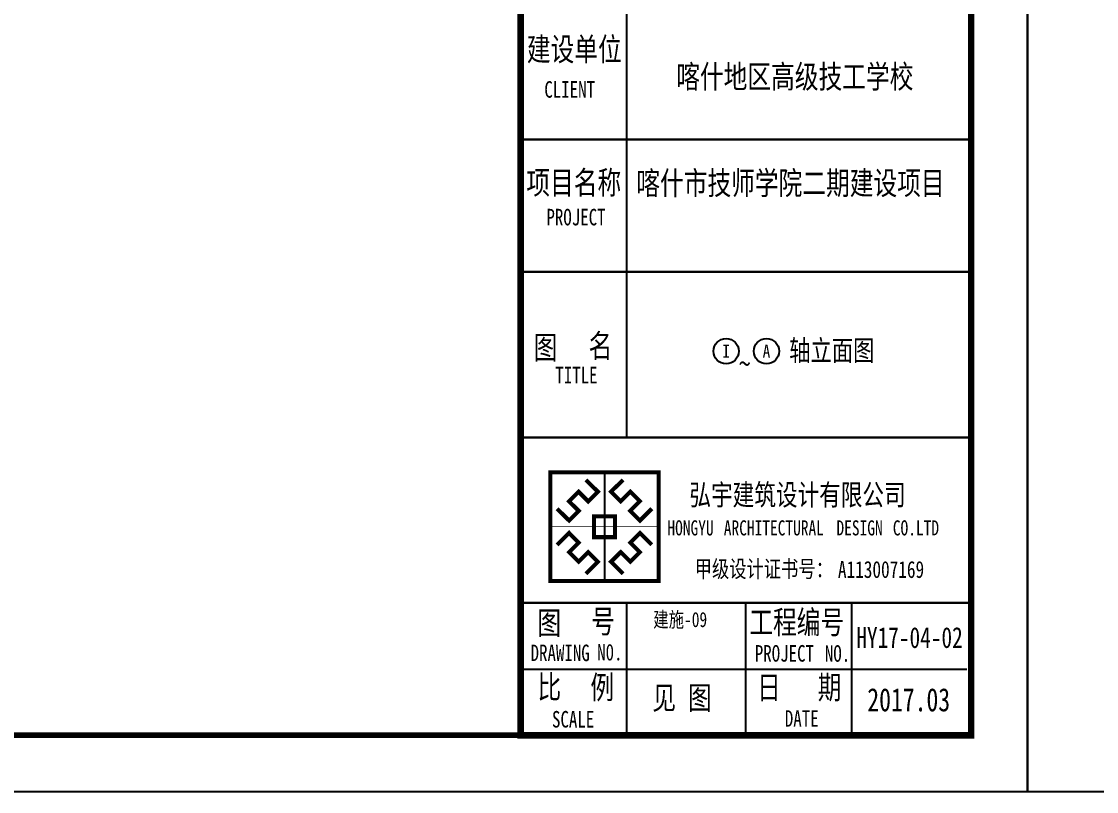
# Model space of a CAD drawing. Extents: x 39238 to 748440, y -374049 to 522939.
# Drawn here: x 461872 to 480963, y 194556 to 208240 of the extents above; entities that cross this region are included whole.
import ezdxf
from ezdxf.enums import TextEntityAlignment as Align

# ---------------------------------------------------------------- set-up
doc = ezdxf.new("R2010")
doc.units = 0
doc.header["$LTSCALE"] = 1000
doc.header["$MEASUREMENT"] = 0
for name, color, linetype in [('PUB_TEXT', 7, 'Continuous'), ('TK', 126, 'Continuous'), ('TWT_TITLE', 7, 'Continuous')]:
    doc.layers.add(name, color=color, linetype=linetype)
doc.styles.add('-宋体', font='', dxfattribs={"width": 0.8})
doc.styles.get('-宋体').set_extended_font_data('SimSun')

# ---------------------------------------------------------------- blocks, each defined once
blk = doc.blocks.new('logo')
at = {"color": 6}
blk.add_line((1004, 2011), (1004, 0), dxfattribs=at)
at = {"color": 6, "const_width": 74.6}
for points in [[(0, 2011), (2008, 2011), (2008, 0), (0, 0)], [(809, 1198), (1199, 1198), (1199, 813), (809, 813)]]:
    blk.add_lwpolyline(points, close=True, dxfattribs=at)
at = {"color": 6}
blk.add_lwpolyline([(0, 2011), (2008, 2011), (2008, 0), (0, 0)], close=True, dxfattribs=at)
for points, const_width in [([(1004, 2011), (1004, 0)], 15.2), ([(660, 1874), (883, 1654), (704, 1475), (526, 1653), (350, 1477), (528, 1299), (350, 1120), (129, 1340)], 74.6), ([(1348, 1874), (1125, 1654), (1304, 1475), (1482, 1653), (1658, 1477), (1480, 1299), (1659, 1120), (1879, 1340)], 74.6), ([(0, 1006), (2008, 1006)], 15.2), ([(660, 137), (883, 357), (704, 536), (526, 358), (350, 534), (528, 712), (350, 891), (129, 671)], 74.6), ([(1348, 137), (1125, 357), (1304, 536), (1482, 358), (1658, 534), (1480, 712), (1659, 891), (1879, 671)], 74.6)]:
    blk.add_lwpolyline(points, dxfattribs=dict(at, const_width=const_width))
blk = doc.blocks.new('jztq')
at = {"layer": 'TK'}
for p, q in [((256167, 240984), (256167, 288043)), ((258050, 246278), (258050, 253925)), ((256167, 249220), (256167, 251573)), ((256167, 243337), (256167, 246278)), ((256167, 246278), (264167, 246278)), ((256167, 242161), (256167, 243337)), ((256167, 243337), (264167, 243337)), ((256167, 243337), (264091, 243337)), ((258050, 240984), (258050, 243337)), ((260167, 240984), (260167, 243337)), ((262050, 240984), (262050, 243337)), ((256167, 240984), (256167, 242161)), ((256167, 242161), (264091, 242161)), ((256167, 242161), (257344, 242161)), ((257344, 242161), (257579, 242161)), ((257579, 242161), (257815, 242161)), ((264167, 240984), (256167, 240984)), ((256167, 240984), (258167, 240984)), ((264167, 240984), (257165, 240984))]:
    blk.add_line(p, q, dxfattribs=at)
at = {"layer": 'TK', "const_width": 118}
blk.add_lwpolyline([(256167, 298384), (264167, 298384), (264167, 240984), (256167, 240984)], close=True, dxfattribs=at)
at = {"layer": 'TK', "const_width": 40}
for points in [[(256167, 251573), (264167, 251573)], [(256167, 249220), (264167, 249220)], [(256167, 246278), (264167, 246278)], [(256167, 243337), (264167, 243337)]]:
    blk.add_lwpolyline(points, dxfattribs=at)
at = {"layer": 'TK'}
for p in [(263635, 240984), (264167, 240984)]:
    blk.add_point(p, dxfattribs=at)
at = {"layer": 'TK', "color": 5, "xscale": 0.960293854426709, "yscale": 0.9602938544121571, "zscale": 0.9602938544277988}
blk.add_blockref('logo', (256691, 243723), dxfattribs=at)
at = {"layer": 'TK', "style": '-宋体', "width": 0.75}
for s, height, p in [('建设单位', 411.8, (256277, 252970)), ('CLIENT', 294.1, (256587, 252314)), ('项目名称', 411.8, (256268, 250599)), ('PROJECT', 294.1, (256624, 250045)), ('图', 412, (256398, 247669)), ('名', 412, (257373, 247699)), ('TITLE', 294.1, (256782, 247238)), ('号', 412, (257419, 242801)), ('工程编号', 411.8, (260227, 242787)), ('图', 412, (256464, 242773)), ('DRAWING', 294.1, (256343, 242301)), ('N0.', 294.1, (257525, 242313)), ('PROJECT', 294.1, (260325, 242292)), ('NO.', 294.1, (261569, 242290)), ('比', 412, (256466, 241637)), ('例', 412, (257405, 241630)), ('期', 412, (261440, 241629)), ('见 图', 411.8, (258505, 241444)), ('日', 412, (260364, 241626)), ('SCALE', 294.1, (256723, 241121)), ('DATE', 294.1, (260858, 241135))]:
    blk.add_text(s, height=height, dxfattribs=at).set_placement(p)
at = {"layer": 'TK', "color": 1, "style": '-宋体', "width": 0.75}
for s, height, p in [('喀什地区高级技工学校', 411.8, (258929, 252483)), ('喀什市技师学院二期建设项目', 411.76, (258220, 250591))]:
    blk.add_text(s, height=height, dxfattribs=at).set_placement(p)
at = {"layer": 'TK', "color": 9, "style": '-宋体', "width": 0.75}
for s, height, p in [('弘宇建筑设计有限公司', 375.3, (259164, 245070)), ('HONGYU', 268.1, (258773, 244535, 0)), ('ARCHITECTURAL', 268.06, (259774, 244535, 0)), ('DESIGN', 268.1, (261775, 244535, 0)), ('CO.LTD', 268.1, (262776, 244535, 0)), ('甲级设计证书号：', 300.1, (259257, 243790)), ('A113007169', 300.1, (261801, 243780))]:
    blk.add_text(s, height=height, dxfattribs=at).set_placement(p)
at = {"layer": 'TK', "color": 3, "style": '-宋体', "width": 0.75}
blk.add_text('HY17-04-02', height=370.6, dxfattribs=at).set_placement((262127, 242535))
at = {"layer": 'TK', "color": 4, "style": '-宋体', "width": 0.75}
blk.add_text('2017.03', height=411.8, dxfattribs=at).set_placement((262323, 241409))

msp = doc.modelspace()

# ---------------------------------------------------------------- linework, layer by layer
at = {"layer": 'PUB_TEXT'}
for centre in [(474386, 202381), (475102, 202381)]:
    msp.add_circle(centre, 225, dxfattribs=at)
at = {"layer": 'TWT_TITLE'}
for points in [[(395638, 194556), (479738, 194556), (479738, 253956), (395638, 253956)], [(479738, 194556), (563838, 194556), (563838, 253956), (479738, 253956)]]:
    msp.add_lwpolyline(points, close=True, dxfattribs=at)
at = {"layer": 'TWT_TITLE', "const_width": 100}
msp.add_lwpolyline([(398138, 195556), (478738, 195556), (478738, 252956), (398138, 252956)], close=True, dxfattribs=at)

# ---------------------------------------------------------------- block references
msp.add_blockref('jztq', (214570, -45428))

# ---------------------------------------------------------------- texts
at = {"style": '-宋体', "width": 0.75}
for s, height, p in [('轴立面图', 370.3, (475505, 202209)), ('建施-09', 267.7, (473091, 197478))]:
    msp.add_text(s, height=height, dxfattribs=at).set_placement(p)
at = {"layer": 'PUB_TEXT', "style": '-宋体'}
for s, height, width, p, p2 in [('I', 232, 0.842105, (474317, 202265), (474455, 202265)), ('A', 233, 0.818182, (475034, 202264), (475170, 202264))]:
    msp.add_text(s, height=height, dxfattribs=dict(at, width=width)).set_placement(p, p2, align=Align.FIT)
at = {"layer": 'PUB_TEXT', "style": '-宋体', "width": 0.8}
msp.add_text('~', height=380, dxfattribs=at).set_placement((474613, 201970))

doc.saveas('drawing.dxf')
